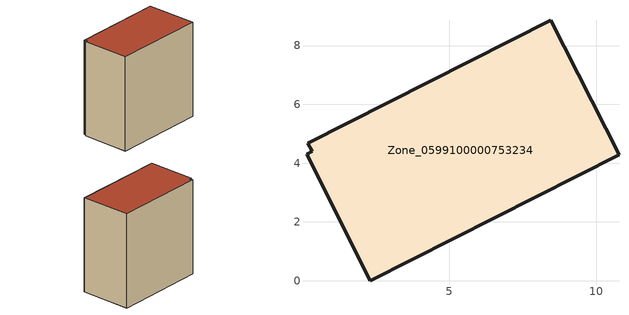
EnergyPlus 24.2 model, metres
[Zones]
Zone_0599100000753234
 floor ground (C_G): 0.34,4.41 0.2,4.68 8.46,8.86 10.78,4.28 2.32,0 0.14,4.3 z3.3
 wall outside (C_F): 2.32,0 10.78,4.28 8.46,8.86 0.2,4.68 0.34,4.41 0.14,4.3 2.32,0 z3.3:12.93
 roof outside (C_R): 0.34,4.41 0.14,4.3 2.32,0 10.78,4.28 8.46,8.86 0.2,4.68 z12.93
[BUILDING]
Pand.0599100000753234: North Axis=0; Terrain=City; Loads Convergence Tolerance Value=0.04; Temperature Convergence Tolerance Value=0.4; Solar Distribution=FullExterior; Maximum Number of Warmup Days=25; Minimum Number of Warmup Days=1
[Site:Location]
Rotterdam.The.Hague.AP_ZH_NLD Design_Conditions: Latitude=51.96; Longitude=4.45; Time Zone=1; Elevation=-4.5
[SITE:GROUNDTEMPERATURE:BUILDINGSURFACE]
18, 18, 18, 18, 18, 18, 18, 18, 18, 18, 18, 18
[MATERIAL] Thermal Absorptance=0.9; Solar Absorptance=0.7; Visible Absorptance=0.7
Name | Roughness | Thickness | Conductivity | Density | Specific Heat
G.TI.2006-2014 | MediumSmooth | 0.15 | 0.06 | 540 | 1210
F.TI.2006-2014 | Rough | 0.3 | 0.12 | 1920 | 840
R.TI.2006-2014 | MediumRough | 0.2 | 0.08 | 1500 | 1000
[CONSTRUCTION]
C_G: G.TI.2006-2014
C_F: F.TI.2006-2014
C_R: R.TI.2006-2014
[ZONE]
Zone_0599100000753234: Type=1; Multiplier=1; Ceiling Height=Autocalculate; Volume=Autocalculate; Floor Area=autocalculate; Part of Total Floor Area=Yes
[ZONEINFILTRATION:DESIGNFLOWRATE]
Infil_Zone_0599100000753234: Zone or ZoneList or Space or SpaceList=Zone_0599100000753234; Schedule=AlwaysOn; Design Flow Rate Calculation Method=Flow/Area; Flow Rate per Floor Area=0.0015; Constant Term Coefficient=1; Temperature Term Coefficient=0; Velocity Term Coefficient=0; Velocity Squared Term Coefficient=0
[HVACTEMPLATE:ZONE:IDEALLOADSAIRSYSTEM]
Zone_0599100000753234: Maximum Heating Supply Air Temperature=50; Minimum Cooling Supply Air Temperature=13; Maximum Heating Supply Air Humidity Ratio=0.0156; Minimum Cooling Supply Air Humidity Ratio=0.0077; Heating Limit=NoLimit; Cooling Limit=NoLimit; Dehumidification Control Type=ConstantSensibleHeatRatio; Cooling Sensible Heat Ratio=0.7; Dehumidification Setpoint=60; Humidification Control Type=None; Humidification Setpoint=30; Outdoor Air Method=None; Outdoor Air Flow Rate per Person=0.00944; Outdoor Air Flow Rate per Zone Floor Area=0; Outdoor Air Flow Rate per Zone=0; Demand Controlled Ventilation Type=None; Outdoor Air Economizer Type=NoEconomizer; Heat Recovery Type=None; Sensible Heat Recovery Effectiveness=0.7; Latent Heat Recovery Effectiveness=0.65
[ZONECONTROL:THERMOSTAT]
ThermostatControl_Zone_0599100000753234: Zone or ZoneList=Zone_0599100000753234; Control Type Schedule=DualSetpointControlType; Control 1=Thermostat_Zone_0599100000753234; Temperature Difference Between Cutout And Setpoint=0
[THERMOSTATSETPOINT:DUALSETPOINT]
Thermostat_Zone_0599100000753234: Heating Setpoint Temperature Schedule=HeatingSetpoint_Zone_0599100000753234; Cooling Setpoint Temperature Schedule=CoolingSetpoint_Zone_0599100000753234
[SCHEDULE:COMPACT]
HeatingSetpoint_Zone_0599100000753234: Through: 12/31, For: AllDays, Until: 24:00, 21
CoolingSetpoint_Zone_0599100000753234: Through: 12/31, For: AllDays, Until: 24:00, 24
DualSetpointControlType: Through: 12/31, For: AllDays, Until: 24:00, 4
AlwaysOn: Through: 12/31, For: AllDays, Until: 24:00, 1
